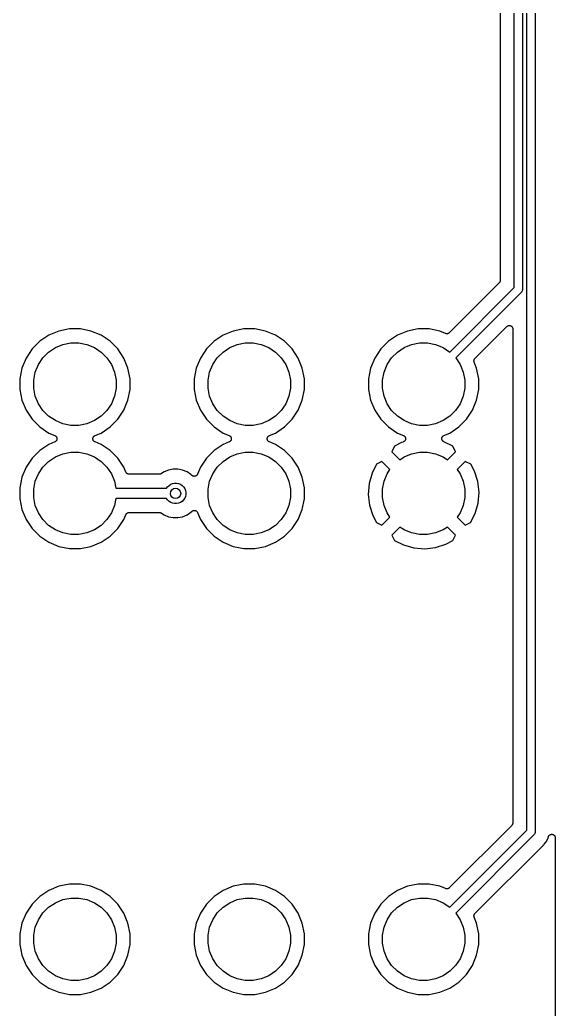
# Model space of a CAD drawing. Extents: x -66 to 211, y -177 to 13.
# Drawn here: x 136.45 to 155.95, y -123.57 to -87.55 of the extents above; entities that cross this region are included whole.
import ezdxf

# ---------------------------------------------------------------- set-up
doc = ezdxf.new("R2010")
doc.units = 0
doc.layers.add('BLACK', color=7, linetype='CONTINUOUS')

msp = doc.modelspace()

# ---------------------------------------------------------------- linework, layer by layer
at = {"layer": 'BLACK', "linetype": 'CONTINUOUS'}
for p, q in [((154.912, -117.046), (154.912, -53.205)), ((155.217, -53.1494), (155.217, -117.101)), ((154.457, -97.2946), (154.457, -54.0202)), ((154.762, -53.9645), (154.762, -97.3503)), ((153.949, -54.2832), (153.949, -97.0316)), ((153.912, -97.1214), (152.092, -98.9416)), ((153.919, -97.1123), (153.912, -97.1214)), ((153.927, -97.1033), (153.919, -97.1123)), ((153.928, -97.1022), (153.927, -97.1028)), ((153.927, -97.1028), (153.927, -97.1033)), ((153.933, -97.0919), (153.928, -97.1022)), ((153.939, -97.0816), (153.933, -97.0919)), ((153.943, -97.0693), (153.939, -97.0804)), ((153.939, -97.0804), (153.939, -97.081)), ((153.939, -97.081), (153.939, -97.0816)), ((153.946, -97.058), (153.943, -97.0693)), ((153.947, -97.0573), (153.946, -97.058)), ((153.948, -97.0451), (153.947, -97.0567)), ((153.947, -97.0567), (153.947, -97.0573)), ((153.949, -97.0334), (153.948, -97.0451)), ((153.949, -97.0316), (153.949, -97.032)), ((153.949, -97.032), (153.949, -97.032)), ((153.949, -97.032), (153.949, -97.0321)), ((153.949, -97.0321), (153.949, -97.0334)), ((152.108, -99.6442), (154.457, -97.2946)), ((154.712, -97.4708), (152.323, -99.8598)), ((154.718, -97.466), (154.712, -97.4708)), ((154.732, -97.4495), (154.718, -97.466)), ((154.737, -97.4428), (154.732, -97.4495)), ((154.751, -97.4164), (154.737, -97.4428)), ((154.76, -97.3876), (154.751, -97.4164)), ((154.751, -97.4164), (154.751, -97.4164)), ((154.762, -97.3652), (154.76, -97.3876)), ((154.762, -97.3503), (154.763, -97.3578)), ((154.763, -97.3578), (154.762, -97.3652)), ((154.762, -97.3652), (154.762, -97.3652)), ((154.23, -98.686), (154.242, -98.6825)), ((154.242, -98.6825), (154.253, -98.6791)), ((154.253, -98.6791), (154.253, -98.6791)), ((154.253, -98.6791), (154.254, -98.6791)), ((154.254, -98.6791), (154.266, -98.678)), ((154.266, -98.678), (154.278, -98.6769)), ((154.278, -98.6769), (154.278, -98.6769)), ((154.278, -98.6769), (154.278, -98.6769)), ((154.278, -98.6769), (154.29, -98.6782)), ((154.29, -98.6782), (154.303, -98.6795)), ((154.303, -98.6795), (154.303, -98.6796)), ((154.303, -98.6796), (154.303, -98.6796)), ((154.303, -98.6796), (154.315, -98.6832)), ((154.315, -98.6832), (154.326, -98.6868)), ((137.504, -99.0325), (137.175, -99.2523)), ((137.87, -98.8812), (137.504, -99.0325)), ((138.258, -98.804), (137.87, -98.8812)), ((138.653, -98.804), (138.258, -98.804)), ((139.041, -98.8812), (138.653, -98.804)), ((139.407, -99.0325), (139.041, -98.8812)), ((139.735, -99.2523), (139.407, -99.0325)), ((143.854, -99.0325), (143.525, -99.2523)), ((144.22, -98.8812), (143.854, -99.0325)), ((144.608, -98.804), (144.22, -98.8812)), ((145.003, -98.804), (144.608, -98.804)), ((145.391, -98.8812), (145.003, -98.804)), ((145.757, -99.0325), (145.391, -98.8812)), ((146.085, -99.2523), (145.757, -99.0325)), ((150.204, -99.0325), (149.875, -99.2523)), ((150.57, -98.8812), (150.204, -99.0325)), ((150.958, -98.804), (150.57, -98.8812)), ((151.353, -98.804), (150.958, -98.804)), ((151.741, -98.8812), (151.353, -98.804)), ((151.953, -98.9691), (151.741, -98.8812)), ((151.965, -98.9726), (151.953, -98.9691)), ((151.976, -98.9761), (151.965, -98.9726)), ((151.977, -98.9762), (151.976, -98.9761)), ((151.977, -98.9763), (151.977, -98.9762)), ((151.989, -98.9775), (151.977, -98.9763)), ((152.001, -98.9788), (151.989, -98.9775)), ((152.002, -98.9788), (152.001, -98.9787)), ((152.001, -98.9787), (152.001, -98.9788)), ((152.014, -98.9777), (152.002, -98.9788)), ((152.025, -98.9766), (152.014, -98.9777)), ((152.026, -98.9765), (152.025, -98.9766)), ((152.027, -98.9764), (152.026, -98.9765)), ((152.038, -98.973), (152.027, -98.9764)), ((152.049, -98.9697), (152.038, -98.973)), ((152.05, -98.9695), (152.049, -98.9697)), ((152.061, -98.9638), (152.05, -98.9693)), ((152.05, -98.9693), (152.05, -98.9695)), ((152.071, -98.9583), (152.061, -98.9638)), ((152.072, -98.958), (152.071, -98.9583)), ((152.081, -98.9502), (152.072, -98.9577)), ((152.072, -98.9577), (152.072, -98.958)), ((152.091, -98.9428), (152.081, -98.9502)), ((152.092, -98.9416), (152.091, -98.942)), ((152.091, -98.942), (152.091, -98.9421)), ((152.091, -98.9421), (152.091, -98.9421)), ((152.091, -98.9421), (152.091, -98.9428)), ((153.026, -99.8755), (154.187, -98.7141)), ((154.187, -98.7141), (154.188, -98.7132)), ((154.188, -98.7131), (154.189, -98.7128)), ((154.188, -98.7132), (154.188, -98.7131)), ((154.188, -98.7132), (154.188, -98.7132)), ((154.189, -98.7128), (154.198, -98.7052)), ((154.198, -98.7052), (154.208, -98.6976)), ((154.208, -98.6974), (154.219, -98.6918)), ((154.208, -98.6975), (154.208, -98.6974)), ((154.208, -98.6976), (154.208, -98.6975)), ((154.219, -98.6918), (154.229, -98.6861)), ((154.229, -98.6861), (154.23, -98.6861)), ((154.23, -98.6861), (154.23, -98.686)), ((154.326, -98.6868), (154.326, -98.6869)), ((154.326, -98.6869), (154.327, -98.687)), ((154.327, -98.687), (154.337, -98.6928)), ((154.337, -98.6928), (154.348, -98.6986)), ((154.348, -98.6986), (154.348, -98.6987)), ((154.348, -98.6987), (154.348, -98.6989)), ((154.348, -98.6989), (154.358, -98.7067)), ((154.358, -98.7067), (154.367, -98.7144)), ((154.367, -98.7144), (154.367, -98.7146)), ((154.367, -98.7146), (154.367, -98.7147)), ((154.367, -98.7147), (154.375, -98.7242)), ((154.375, -98.7242), (154.383, -98.7336)), ((154.383, -98.7336), (154.383, -98.7338)), ((154.383, -98.7338), (154.383, -98.734)), ((154.383, -98.734), (154.389, -98.7448)), ((154.389, -98.7448), (154.394, -98.7555)), ((154.394, -98.7555), (154.395, -98.7557)), ((154.395, -98.7557), (154.395, -98.7559)), ((154.395, -98.7559), (154.398, -98.7675)), ((154.398, -98.7675), (154.402, -98.7792)), ((154.402, -98.7792), (154.402, -98.7794)), ((154.402, -98.7794), (154.402, -98.7797)), ((154.402, -98.7797), (154.403, -98.7917)), ((154.403, -98.7917), (154.404, -98.8039)), ((154.404, -98.8039), (154.404, -116.782)), ((137.175, -99.2523), (136.896, -99.532)), ((137.745, -99.4827), (138.018, -99.3696)), ((138.018, -99.3696), (138.308, -99.312)), ((138.308, -99.312), (138.603, -99.312)), ((138.603, -99.312), (138.893, -99.3696)), ((138.893, -99.3696), (139.166, -99.4827)), ((140.015, -99.532), (139.735, -99.2523)), ((143.525, -99.2523), (143.246, -99.532)), ((144.095, -99.4827), (144.368, -99.3696)), ((144.368, -99.3696), (144.658, -99.312)), ((144.658, -99.312), (144.953, -99.312)), ((144.953, -99.312), (145.243, -99.3696)), ((145.243, -99.3696), (145.516, -99.4827)), ((146.365, -99.532), (146.085, -99.2523)), ((149.875, -99.2523), (149.596, -99.532)), ((150.445, -99.4827), (150.718, -99.3696)), ((150.718, -99.3696), (151.008, -99.312)), ((151.008, -99.312), (151.303, -99.312)), ((151.303, -99.312), (151.593, -99.3696)), ((151.593, -99.3696), (151.866, -99.4827)), ((136.896, -99.532), (136.676, -99.8609)), ((137.29, -99.8558), (137.499, -99.6469)), ((137.499, -99.6469), (137.745, -99.4827)), ((139.166, -99.4827), (139.412, -99.6469)), ((139.412, -99.6469), (139.621, -99.8558)), ((140.235, -99.8609), (140.015, -99.532)), ((143.246, -99.532), (143.026, -99.8609)), ((143.64, -99.8558), (143.849, -99.6469)), ((143.849, -99.6469), (144.095, -99.4827)), ((145.516, -99.4827), (145.762, -99.6469)), ((145.762, -99.6469), (145.971, -99.8558)), ((146.585, -99.8609), (146.365, -99.532)), ((149.596, -99.532), (149.376, -99.8609)), ((149.99, -99.8558), (150.199, -99.6469)), ((150.199, -99.6469), (150.445, -99.4827)), ((151.866, -99.4827), (152.108, -99.6442)), ((136.676, -99.8609), (136.525, -100.226)), ((137.013, -100.374), (137.126, -100.101)), ((137.126, -100.101), (137.29, -99.8558)), ((139.621, -99.8558), (139.785, -100.101)), ((139.785, -100.101), (139.898, -100.374)), ((140.386, -100.226), (140.235, -99.8609)), ((143.026, -99.8609), (142.875, -100.226)), ((143.363, -100.374), (143.476, -100.101)), ((143.476, -100.101), (143.64, -99.8558)), ((145.971, -99.8558), (146.135, -100.101)), ((146.135, -100.101), (146.248, -100.374)), ((146.736, -100.226), (146.585, -99.8609)), ((149.376, -99.8609), (149.225, -100.226)), ((149.713, -100.374), (149.826, -100.101)), ((149.826, -100.101), (149.99, -99.8558)), ((152.323, -99.8598), (152.485, -100.101)), ((152.485, -100.101), (152.598, -100.374)), ((152.989, -99.9638), (152.99, -99.9521)), ((152.989, -99.9643), (152.989, -99.9638)), ((152.989, -99.9649), (152.989, -99.9643)), ((152.99, -99.9766), (152.989, -99.9649)), ((152.99, -99.9521), (152.991, -99.9402)), ((152.991, -99.9885), (152.99, -99.9766)), ((152.991, -99.9392), (152.995, -99.9279)), ((152.991, -99.9397), (152.991, -99.9392)), ((152.991, -99.9402), (152.991, -99.9397)), ((152.991, -99.989), (152.991, -99.9885)), ((152.991, -99.9896), (152.991, -99.989)), ((152.994, -100.001), (152.991, -99.9896)), ((152.998, -100.012), (152.994, -100.001)), ((152.995, -99.9279), (152.998, -99.9165)), ((152.998, -99.9165), (152.999, -99.916)), ((152.998, -100.013), (152.998, -100.012)), ((152.998, -100.014), (152.998, -100.013)), ((152.998, -100.013), (152.998, -100.013)), ((152.998, -100.013), (152.998, -100.013)), ((153.086, -100.226), (152.998, -100.014)), ((152.999, -99.9155), (153.005, -99.9051)), ((152.999, -99.916), (152.999, -99.9155)), ((153.005, -99.9051), (153.01, -99.8947)), ((153.01, -99.8943), (153.011, -99.8938)), ((153.01, -99.8947), (153.01, -99.8943)), ((153.011, -99.8938), (153.018, -99.8847)), ((153.018, -99.8847), (153.026, -99.8755)), ((136.525, -100.226), (136.447, -100.614)), ((136.955, -100.664), (137.013, -100.374)), ((139.898, -100.374), (139.955, -100.664)), ((140.463, -100.614), (140.386, -100.226)), ((142.875, -100.226), (142.797, -100.614)), ((143.305, -100.664), (143.363, -100.374)), ((146.248, -100.374), (146.305, -100.664)), ((146.813, -100.614), (146.736, -100.226)), ((149.225, -100.226), (149.147, -100.614)), ((149.655, -100.664), (149.713, -100.374)), ((152.598, -100.374), (152.655, -100.664)), ((153.163, -100.614), (153.086, -100.226)), ((136.447, -100.614), (136.447, -101.01)), ((136.955, -100.96), (136.955, -100.664)), ((139.955, -100.664), (139.955, -100.96)), ((140.463, -101.01), (140.463, -100.614)), ((142.797, -100.614), (142.797, -101.01)), ((143.305, -100.96), (143.305, -100.664)), ((146.305, -100.664), (146.305, -100.96)), ((146.813, -101.01), (146.813, -100.614)), ((149.147, -100.614), (149.147, -101.01)), ((149.655, -100.96), (149.655, -100.664)), ((152.655, -100.664), (152.655, -100.96)), ((153.163, -101.01), (153.163, -100.614)), ((136.447, -101.01), (136.525, -101.398)), ((137.013, -101.25), (136.955, -100.96)), ((139.955, -100.96), (139.898, -101.25)), ((140.386, -101.398), (140.463, -101.01)), ((142.797, -101.01), (142.875, -101.398)), ((143.363, -101.25), (143.305, -100.96)), ((146.305, -100.96), (146.248, -101.25)), ((146.736, -101.398), (146.813, -101.01)), ((149.147, -101.01), (149.225, -101.398)), ((149.713, -101.25), (149.655, -100.96)), ((152.655, -100.96), (152.598, -101.25)), ((153.086, -101.398), (153.163, -101.01)), ((136.525, -101.398), (136.676, -101.763)), ((137.126, -101.523), (137.013, -101.25)), ((137.29, -101.768), (137.126, -101.523)), ((139.785, -101.523), (139.621, -101.768)), ((139.898, -101.25), (139.785, -101.523)), ((140.235, -101.763), (140.386, -101.398)), ((142.875, -101.398), (143.026, -101.763)), ((143.476, -101.523), (143.363, -101.25)), ((143.64, -101.768), (143.476, -101.523)), ((146.135, -101.523), (145.971, -101.768)), ((146.248, -101.25), (146.135, -101.523)), ((146.585, -101.763), (146.736, -101.398)), ((149.225, -101.398), (149.376, -101.763)), ((149.826, -101.523), (149.713, -101.25)), ((149.99, -101.768), (149.826, -101.523)), ((152.485, -101.523), (152.321, -101.768)), ((152.598, -101.25), (152.485, -101.523)), ((152.935, -101.763), (153.086, -101.398)), ((136.676, -101.763), (136.896, -102.092)), ((137.499, -101.977), (137.29, -101.768)), ((139.621, -101.768), (139.412, -101.977)), ((140.015, -102.092), (140.235, -101.763)), ((143.026, -101.763), (143.246, -102.092)), ((143.849, -101.977), (143.64, -101.768)), ((145.971, -101.768), (145.762, -101.977)), ((146.365, -102.092), (146.585, -101.763)), ((149.376, -101.763), (149.596, -102.092)), ((150.199, -101.977), (149.99, -101.768)), ((152.321, -101.768), (152.112, -101.977)), ((152.715, -102.092), (152.935, -101.763)), ((136.896, -102.092), (137.175, -102.372)), ((137.745, -102.141), (137.499, -101.977)), ((138.018, -102.254), (137.745, -102.141)), ((138.308, -102.312), (138.018, -102.254)), ((138.893, -102.254), (138.603, -102.312)), ((139.166, -102.141), (138.893, -102.254)), ((139.412, -101.977), (139.166, -102.141)), ((139.735, -102.372), (140.015, -102.092)), ((143.246, -102.092), (143.525, -102.372)), ((144.095, -102.141), (143.849, -101.977)), ((144.368, -102.254), (144.095, -102.141)), ((144.658, -102.312), (144.368, -102.254)), ((145.243, -102.254), (144.953, -102.312)), ((145.516, -102.141), (145.243, -102.254)), ((145.762, -101.977), (145.516, -102.141)), ((146.085, -102.372), (146.365, -102.092)), ((149.596, -102.092), (149.875, -102.372)), ((150.445, -102.141), (150.199, -101.977)), ((150.718, -102.254), (150.445, -102.141)), ((151.008, -102.312), (150.718, -102.254)), ((151.593, -102.254), (151.303, -102.312)), ((151.866, -102.141), (151.593, -102.254)), ((152.112, -101.977), (151.866, -102.141)), ((152.435, -102.372), (152.715, -102.092)), ((137.175, -102.372), (137.504, -102.591)), ((137.504, -102.591), (137.724, -102.683)), ((138.603, -102.312), (138.308, -102.312)), ((139.187, -102.683), (139.407, -102.591)), ((139.407, -102.591), (139.735, -102.372)), ((143.525, -102.372), (143.854, -102.591)), ((143.854, -102.591), (144.074, -102.683)), ((144.953, -102.312), (144.658, -102.312)), ((145.537, -102.683), (145.757, -102.591)), ((145.757, -102.591), (146.085, -102.372)), ((149.875, -102.372), (150.204, -102.591)), ((150.204, -102.591), (150.419, -102.681)), ((151.303, -102.312), (151.008, -102.312)), ((151.898, -102.678), (152.107, -102.591)), ((152.107, -102.591), (152.435, -102.372)), ((137.724, -102.917), (137.504, -103.008)), ((137.724, -102.683), (137.725, -102.683)), ((137.735, -102.911), (137.724, -102.917)), ((137.725, -102.683), (137.725, -102.683)), ((137.725, -102.683), (137.725, -102.683)), ((137.725, -102.683), (137.726, -102.683)), ((137.726, -102.683), (137.736, -102.689)), ((137.746, -102.906), (137.735, -102.911)), ((137.736, -102.689), (137.747, -102.695)), ((137.755, -102.898), (137.746, -102.906)), ((137.746, -102.906), (137.746, -102.906)), ((137.746, -102.906), (137.746, -102.906)), ((137.747, -102.695), (137.747, -102.695)), ((137.747, -102.695), (137.747, -102.695)), ((137.747, -102.695), (137.757, -102.703)), ((137.765, -102.89), (137.755, -102.898)), ((137.757, -102.703), (137.766, -102.711)), ((137.773, -102.88), (137.765, -102.89)), ((137.765, -102.89), (137.765, -102.89)), ((137.765, -102.89), (137.765, -102.89)), ((137.766, -102.711), (137.766, -102.711)), ((137.766, -102.711), (137.766, -102.711)), ((137.766, -102.711), (137.774, -102.721)), ((137.781, -102.871), (137.773, -102.88)), ((137.774, -102.721), (137.782, -102.73)), ((137.787, -102.86), (137.781, -102.871)), ((137.781, -102.871), (137.781, -102.871)), ((137.781, -102.871), (137.781, -102.871)), ((137.782, -102.73), (137.782, -102.73)), ((137.782, -102.73), (137.782, -102.73)), ((137.782, -102.73), (137.788, -102.741)), ((137.792, -102.849), (137.787, -102.86)), ((137.788, -102.741), (137.793, -102.752)), ((137.793, -102.849), (137.792, -102.849)), ((137.793, -102.752), (137.793, -102.752)), ((137.793, -102.752), (137.793, -102.752)), ((137.793, -102.752), (137.797, -102.764)), ((137.796, -102.837), (137.793, -102.849)), ((137.793, -102.849), (137.793, -102.849)), ((137.8, -102.826), (137.796, -102.837)), ((137.797, -102.764), (137.8, -102.776)), ((137.8, -102.776), (137.8, -102.776)), ((137.8, -102.776), (137.8, -102.776)), ((137.8, -102.776), (137.801, -102.788)), ((137.801, -102.813), (137.8, -102.825)), ((137.8, -102.825), (137.8, -102.825)), ((137.8, -102.825), (137.8, -102.826)), ((137.801, -102.788), (137.802, -102.801)), ((137.802, -102.801), (137.801, -102.813)), ((137.802, -102.801), (137.802, -102.801)), ((137.802, -102.801), (137.802, -102.801)), ((139.108, -102.799), (139.11, -102.786)), ((139.109, -102.811), (139.108, -102.799)), ((139.108, -102.799), (139.108, -102.799)), ((139.108, -102.799), (139.108, -102.799)), ((139.111, -102.823), (139.109, -102.811)), ((139.11, -102.786), (139.111, -102.775)), ((139.111, -102.774), (139.115, -102.763)), ((139.111, -102.775), (139.111, -102.774)), ((139.111, -102.774), (139.111, -102.774)), ((139.111, -102.824), (139.111, -102.823)), ((139.114, -102.835), (139.111, -102.824)), ((139.111, -102.824), (139.111, -102.824)), ((139.117, -102.847), (139.114, -102.835)), ((139.115, -102.763), (139.118, -102.751)), ((139.118, -102.847), (139.117, -102.847)), ((139.118, -102.75), (139.124, -102.74)), ((139.118, -102.751), (139.118, -102.75)), ((139.118, -102.751), (139.118, -102.751)), ((139.118, -102.848), (139.118, -102.847)), ((139.123, -102.858), (139.118, -102.848)), ((139.129, -102.869), (139.123, -102.858)), ((139.124, -102.74), (139.13, -102.729)), ((139.129, -102.87), (139.129, -102.869)), ((139.129, -102.869), (139.129, -102.869)), ((139.137, -102.879), (139.129, -102.87)), ((139.13, -102.729), (139.138, -102.719)), ((139.13, -102.729), (139.13, -102.729)), ((139.13, -102.729), (139.13, -102.729)), ((139.144, -102.889), (139.137, -102.879)), ((139.138, -102.719), (139.146, -102.71)), ((139.145, -102.889), (139.144, -102.889)), ((139.154, -102.897), (139.145, -102.889)), ((139.145, -102.889), (139.145, -102.889)), ((139.146, -102.71), (139.155, -102.702)), ((139.146, -102.71), (139.146, -102.71)), ((139.146, -102.71), (139.146, -102.71)), ((139.163, -102.905), (139.154, -102.897)), ((139.155, -102.702), (139.165, -102.694)), ((139.164, -102.905), (139.163, -102.905)), ((139.174, -102.911), (139.164, -102.905)), ((139.164, -102.905), (139.164, -102.905)), ((139.165, -102.694), (139.176, -102.688)), ((139.165, -102.694), (139.165, -102.694)), ((139.165, -102.694), (139.165, -102.694)), ((139.185, -102.916), (139.174, -102.911)), ((139.176, -102.688), (139.187, -102.683)), ((139.185, -102.917), (139.185, -102.916)), ((139.186, -102.917), (139.185, -102.917)), ((139.187, -102.917), (139.186, -102.917)), ((139.186, -102.917), (139.186, -102.917)), ((139.407, -103.008), (139.187, -102.917)), ((144.074, -102.917), (143.854, -103.008)), ((144.074, -102.683), (144.075, -102.683)), ((144.085, -102.911), (144.074, -102.917)), ((144.075, -102.683), (144.075, -102.683)), ((144.075, -102.683), (144.075, -102.683)), ((144.075, -102.683), (144.076, -102.683)), ((144.076, -102.683), (144.086, -102.689)), ((144.096, -102.906), (144.085, -102.911)), ((144.086, -102.689), (144.097, -102.695)), ((144.105, -102.898), (144.096, -102.906)), ((144.096, -102.906), (144.096, -102.906)), ((144.096, -102.906), (144.096, -102.906)), ((144.097, -102.695), (144.097, -102.695)), ((144.097, -102.695), (144.097, -102.695)), ((144.097, -102.695), (144.107, -102.703)), ((144.115, -102.89), (144.105, -102.898)), ((144.107, -102.703), (144.116, -102.711)), ((144.123, -102.88), (144.115, -102.89)), ((144.115, -102.89), (144.115, -102.89)), ((144.115, -102.89), (144.115, -102.89)), ((144.116, -102.711), (144.116, -102.711)), ((144.116, -102.711), (144.116, -102.711)), ((144.116, -102.711), (144.124, -102.721)), ((144.131, -102.871), (144.123, -102.88)), ((144.124, -102.721), (144.132, -102.73)), ((144.137, -102.86), (144.131, -102.871)), ((144.131, -102.871), (144.131, -102.871)), ((144.131, -102.871), (144.131, -102.871)), ((144.132, -102.73), (144.132, -102.73)), ((144.132, -102.73), (144.132, -102.73)), ((144.132, -102.73), (144.138, -102.741)), ((144.142, -102.849), (144.137, -102.86)), ((144.138, -102.741), (144.143, -102.752)), ((144.143, -102.849), (144.142, -102.849)), ((144.143, -102.752), (144.143, -102.752)), ((144.143, -102.752), (144.143, -102.752)), ((144.143, -102.752), (144.147, -102.764)), ((144.146, -102.837), (144.143, -102.849)), ((144.143, -102.849), (144.143, -102.849)), ((144.15, -102.826), (144.146, -102.837)), ((144.147, -102.764), (144.15, -102.776)), ((144.15, -102.776), (144.15, -102.776)), ((144.15, -102.776), (144.15, -102.776)), ((144.15, -102.776), (144.151, -102.788)), ((144.151, -102.813), (144.15, -102.825)), ((144.15, -102.825), (144.15, -102.825)), ((144.15, -102.825), (144.15, -102.826)), ((144.151, -102.788), (144.152, -102.801)), ((144.152, -102.801), (144.151, -102.813)), ((144.152, -102.801), (144.152, -102.801)), ((144.152, -102.801), (144.152, -102.801)), ((145.458, -102.799), (145.46, -102.786)), ((145.459, -102.811), (145.458, -102.799)), ((145.458, -102.799), (145.458, -102.799)), ((145.458, -102.799), (145.458, -102.799)), ((145.461, -102.823), (145.459, -102.811)), ((145.46, -102.786), (145.461, -102.775)), ((145.461, -102.774), (145.465, -102.763)), ((145.461, -102.775), (145.461, -102.774)), ((145.461, -102.774), (145.461, -102.774)), ((145.461, -102.824), (145.461, -102.823)), ((145.464, -102.835), (145.461, -102.824)), ((145.461, -102.824), (145.461, -102.824)), ((145.467, -102.847), (145.464, -102.835)), ((145.465, -102.763), (145.468, -102.751)), ((145.468, -102.847), (145.467, -102.847)), ((145.468, -102.75), (145.474, -102.74)), ((145.468, -102.751), (145.468, -102.75)), ((145.468, -102.751), (145.468, -102.751)), ((145.468, -102.848), (145.468, -102.847)), ((145.473, -102.858), (145.468, -102.848)), ((145.479, -102.869), (145.473, -102.858)), ((145.474, -102.74), (145.48, -102.729)), ((145.479, -102.87), (145.479, -102.869)), ((145.479, -102.869), (145.479, -102.869)), ((145.487, -102.879), (145.479, -102.87)), ((145.48, -102.729), (145.488, -102.719)), ((145.48, -102.729), (145.48, -102.729)), ((145.48, -102.729), (145.48, -102.729)), ((145.494, -102.889), (145.487, -102.879)), ((145.488, -102.719), (145.496, -102.71)), ((145.495, -102.889), (145.494, -102.889)), ((145.504, -102.897), (145.495, -102.889)), ((145.495, -102.889), (145.495, -102.889)), ((145.496, -102.71), (145.505, -102.702)), ((145.496, -102.71), (145.496, -102.71)), ((145.496, -102.71), (145.496, -102.71)), ((145.513, -102.905), (145.504, -102.897)), ((145.505, -102.702), (145.515, -102.694)), ((145.514, -102.905), (145.513, -102.905)), ((145.524, -102.911), (145.514, -102.905)), ((145.514, -102.905), (145.514, -102.905)), ((145.515, -102.694), (145.526, -102.688)), ((145.515, -102.694), (145.515, -102.694)), ((145.515, -102.694), (145.515, -102.694)), ((145.535, -102.916), (145.524, -102.911)), ((145.526, -102.688), (145.537, -102.683)), ((145.535, -102.917), (145.535, -102.916)), ((145.536, -102.917), (145.535, -102.917)), ((145.537, -102.917), (145.536, -102.917)), ((145.536, -102.917), (145.536, -102.917)), ((145.757, -103.008), (145.537, -102.917)), ((150.345, -102.94), (150.095, -103.073)), ((150.41, -102.919), (150.345, -102.94)), ((150.414, -102.917), (150.41, -102.919)), ((150.419, -102.915), (150.414, -102.917)), ((150.419, -102.681), (150.421, -102.681)), ((150.426, -102.912), (150.419, -102.915)), ((150.421, -102.681), (150.425, -102.684)), ((150.425, -102.684), (150.429, -102.685)), ((150.433, -102.909), (150.426, -102.912)), ((150.429, -102.685), (150.436, -102.689)), ((150.437, -102.906), (150.433, -102.909)), ((150.436, -102.689), (150.443, -102.693)), ((150.441, -102.904), (150.437, -102.906)), ((150.447, -102.899), (150.441, -102.904)), ((150.443, -102.693), (150.446, -102.696)), ((150.446, -102.696), (150.45, -102.699)), ((150.453, -102.895), (150.447, -102.899)), ((150.45, -102.699), (150.456, -102.704)), ((150.456, -102.891), (150.453, -102.895)), ((150.456, -102.704), (150.462, -102.709)), ((150.46, -102.888), (150.456, -102.891)), ((150.465, -102.882), (150.46, -102.888)), ((150.462, -102.709), (150.465, -102.713)), ((150.465, -102.713), (150.468, -102.716)), ((150.47, -102.877), (150.465, -102.882)), ((150.468, -102.716), (150.472, -102.723)), ((150.473, -102.873), (150.47, -102.877)), ((150.472, -102.723), (150.477, -102.728)), ((150.476, -102.869), (150.473, -102.873)), ((150.479, -102.862), (150.476, -102.869)), ((150.477, -102.728), (150.479, -102.733)), ((150.479, -102.733), (150.482, -102.737)), ((150.484, -102.856), (150.479, -102.862)), ((150.482, -102.737), (150.485, -102.744)), ((150.485, -102.851), (150.484, -102.856)), ((150.485, -102.744), (150.488, -102.75)), ((150.488, -102.847), (150.485, -102.851)), ((150.488, -102.75), (150.49, -102.755)), ((150.49, -102.84), (150.488, -102.847)), ((150.49, -102.755), (150.492, -102.759)), ((150.493, -102.833), (150.49, -102.84)), ((150.492, -102.759), (150.493, -102.767)), ((150.493, -102.767), (150.495, -102.774)), ((150.494, -102.828), (150.493, -102.833)), ((150.495, -102.824), (150.494, -102.828)), ((150.495, -102.774), (150.496, -102.779)), ((150.496, -102.816), (150.495, -102.824)), ((150.496, -102.779), (150.497, -102.784)), ((150.497, -102.808), (150.496, -102.816)), ((150.497, -102.784), (150.497, -102.791)), ((150.497, -102.791), (150.498, -102.799)), ((150.498, -102.799), (150.497, -102.804)), ((150.497, -102.804), (150.497, -102.808)), ((151.82, -102.794), (151.821, -102.789)), ((151.821, -102.802), (151.82, -102.794)), ((151.821, -102.784), (151.822, -102.777)), ((151.821, -102.789), (151.821, -102.784)), ((151.821, -102.809), (151.821, -102.802)), ((151.822, -102.814), (151.821, -102.809)), ((151.822, -102.777), (151.823, -102.77)), ((151.822, -102.819), (151.822, -102.814)), ((151.824, -102.826), (151.822, -102.819)), ((151.823, -102.77), (151.824, -102.765)), ((151.824, -102.765), (151.825, -102.76)), ((151.826, -102.833), (151.824, -102.826)), ((151.825, -102.76), (151.828, -102.753)), ((151.828, -102.838), (151.826, -102.833)), ((151.828, -102.753), (151.83, -102.746)), ((151.829, -102.843), (151.828, -102.838)), ((151.833, -102.849), (151.829, -102.843)), ((151.83, -102.746), (151.832, -102.741)), ((151.832, -102.741), (151.834, -102.737)), ((151.836, -102.856), (151.833, -102.849)), ((151.834, -102.737), (151.838, -102.731)), ((151.839, -102.86), (151.836, -102.856)), ((151.838, -102.731), (151.842, -102.724)), ((151.841, -102.865), (151.839, -102.86)), ((151.845, -102.87), (151.841, -102.865)), ((151.842, -102.724), (151.845, -102.72)), ((151.845, -102.72), (151.848, -102.716)), ((151.85, -102.876), (151.845, -102.87)), ((151.848, -102.716), (151.853, -102.711)), ((151.853, -102.88), (151.85, -102.876)), ((151.853, -102.711), (151.857, -102.705)), ((151.856, -102.884), (151.853, -102.88)), ((151.862, -102.889), (151.856, -102.884)), ((151.857, -102.705), (151.861, -102.702)), ((151.861, -102.702), (151.865, -102.698)), ((151.867, -102.894), (151.862, -102.889)), ((151.865, -102.698), (151.871, -102.694)), ((151.872, -102.897), (151.867, -102.894)), ((151.871, -102.694), (151.877, -102.689)), ((151.876, -102.9), (151.872, -102.897)), ((151.882, -102.903), (151.876, -102.9)), ((151.877, -102.689), (151.881, -102.687)), ((151.881, -102.687), (151.885, -102.684)), ((151.888, -102.907), (151.882, -102.903)), ((151.885, -102.684), (151.892, -102.681)), ((151.889, -102.908), (151.888, -102.907)), ((152.216, -103.075), (151.889, -102.908)), ((151.892, -102.681), (151.898, -102.678)), ((137.175, -103.228), (136.896, -103.508)), ((137.504, -103.008), (137.175, -103.228)), ((137.745, -103.458), (138.018, -103.345)), ((138.018, -103.345), (138.308, -103.288)), ((138.308, -103.288), (138.603, -103.288)), ((138.603, -103.288), (138.893, -103.345)), ((138.893, -103.345), (139.166, -103.458)), ((139.735, -103.228), (139.407, -103.008)), ((140.015, -103.508), (139.735, -103.228)), ((143.525, -103.228), (143.246, -103.508)), ((143.854, -103.008), (143.525, -103.228)), ((144.095, -103.458), (144.368, -103.345)), ((144.368, -103.345), (144.658, -103.288)), ((144.658, -103.288), (144.953, -103.288)), ((144.953, -103.288), (145.243, -103.345)), ((145.243, -103.345), (145.516, -103.458)), ((146.085, -103.228), (145.757, -103.008)), ((146.365, -103.508), (146.085, -103.228)), ((150.095, -103.073), (149.998, -103.271)), ((149.998, -103.271), (150.289, -103.562)), ((150.445, -103.458), (150.718, -103.345)), ((150.718, -103.345), (151.008, -103.288)), ((151.008, -103.288), (151.303, -103.288)), ((151.303, -103.288), (151.593, -103.345)), ((151.593, -103.345), (151.866, -103.458)), ((152.022, -103.562), (152.313, -103.271)), ((152.313, -103.271), (152.216, -103.075)), ((136.896, -103.508), (136.676, -103.837)), ((137.29, -103.832), (137.499, -103.623)), ((137.499, -103.623), (137.745, -103.458)), ((139.166, -103.458), (139.412, -103.623)), ((139.412, -103.623), (139.621, -103.832)), ((140.235, -103.837), (140.015, -103.508)), ((143.246, -103.508), (143.026, -103.837)), ((143.64, -103.832), (143.849, -103.623)), ((143.849, -103.623), (144.095, -103.458)), ((145.516, -103.458), (145.762, -103.623)), ((145.762, -103.623), (145.971, -103.832)), ((146.585, -103.837), (146.365, -103.508)), ((149.638, -103.63), (149.442, -103.727)), ((149.93, -103.922), (149.638, -103.63)), ((150.289, -103.562), (150.445, -103.458)), ((151.866, -103.458), (152.022, -103.562)), ((152.672, -103.63), (152.381, -103.922)), ((152.87, -103.727), (152.672, -103.63)), ((136.676, -103.837), (136.525, -104.202)), ((137.013, -104.35), (137.126, -104.077)), ((137.126, -104.077), (137.29, -103.832)), ((139.621, -103.832), (139.785, -104.077)), ((139.785, -104.077), (139.898, -104.35)), ((140.307, -104.011), (140.235, -103.837)), ((140.313, -104.021), (140.307, -104.011)), ((140.318, -104.032), (140.313, -104.021)), ((140.319, -104.033), (140.318, -104.032)), ((140.318, -104.032), (140.318, -104.032)), ((140.326, -104.042), (140.319, -104.033)), ((140.334, -104.051), (140.326, -104.042)), ((140.334, -104.052), (140.334, -104.051)), ((140.334, -104.051), (140.334, -104.051)), ((140.344, -104.059), (140.334, -104.052)), ((140.353, -104.067), (140.344, -104.059)), ((140.354, -104.068), (140.353, -104.067)), ((140.353, -104.067), (140.353, -104.067)), ((140.364, -104.073), (140.354, -104.068)), ((140.374, -104.079), (140.364, -104.073)), ((140.375, -104.079), (140.374, -104.079)), ((140.387, -104.083), (140.375, -104.079)), ((140.375, -104.079), (140.375, -104.079)), ((140.398, -104.086), (140.387, -104.083)), ((141.574, -104.083), (141.563, -104.087)), ((141.585, -104.08), (141.574, -104.083)), ((141.586, -104.08), (141.585, -104.08)), ((141.587, -104.08), (141.586, -104.08)), ((141.597, -104.074), (141.587, -104.08)), ((141.607, -104.069), (141.597, -104.074)), ((141.608, -104.068), (141.607, -104.069)), ((141.609, -104.068), (141.608, -104.068)), ((141.608, -104.068), (141.608, -104.068)), ((141.608, -104.068), (141.608, -104.068)), ((141.702, -104.005), (141.609, -104.068)), ((141.863, -103.939), (141.702, -104.005)), ((142.034, -103.905), (141.863, -103.939)), ((142.208, -103.905), (142.034, -103.905)), ((142.378, -103.939), (142.208, -103.905)), ((142.539, -104.005), (142.378, -103.939)), ((142.683, -104.102), (142.539, -104.005)), ((143.026, -103.837), (142.921, -104.091)), ((143.363, -104.35), (143.476, -104.077)), ((143.476, -104.077), (143.64, -103.832)), ((145.971, -103.832), (146.135, -104.077)), ((146.135, -104.077), (146.248, -104.35)), ((146.736, -104.202), (146.585, -103.837)), ((149.276, -104.053), (149.169, -104.434)), ((149.442, -103.727), (149.276, -104.053)), ((149.713, -104.35), (149.826, -104.077)), ((149.826, -104.077), (149.93, -103.922)), ((152.381, -103.922), (152.485, -104.077)), ((152.485, -104.077), (152.598, -104.35)), ((153.003, -103.977), (152.87, -103.727)), ((153.126, -104.355), (153.003, -103.977)), ((136.525, -104.202), (136.447, -104.59)), ((136.955, -104.64), (137.013, -104.35)), ((139.898, -104.35), (139.947, -104.597)), ((140.399, -104.086), (140.398, -104.086)), ((140.399, -104.087), (140.399, -104.086)), ((140.411, -104.088), (140.399, -104.087)), ((140.423, -104.089), (140.411, -104.088)), ((140.424, -104.089), (140.423, -104.089)), ((141.538, -104.089), (140.424, -104.089)), ((140.424, -104.089), (140.424, -104.089)), ((140.424, -104.089), (140.424, -104.089)), ((140.424, -104.089), (140.424, -104.089)), ((141.55, -104.088), (141.538, -104.089)), ((141.561, -104.087), (141.55, -104.088)), ((141.562, -104.087), (141.561, -104.087)), ((141.563, -104.087), (141.562, -104.087)), ((141.943, -104.455), (142.011, -104.427)), ((142.011, -104.427), (142.084, -104.413)), ((142.084, -104.413), (142.158, -104.413)), ((142.158, -104.413), (142.23, -104.427)), ((142.23, -104.427), (142.298, -104.455)), ((142.714, -104.132), (142.683, -104.102)), ((142.723, -104.139), (142.714, -104.132)), ((142.732, -104.147), (142.723, -104.139)), ((142.733, -104.148), (142.732, -104.147)), ((142.732, -104.147), (142.732, -104.147)), ((142.743, -104.153), (142.733, -104.148)), ((142.754, -104.159), (142.743, -104.153)), ((142.755, -104.159), (142.754, -104.159)), ((142.754, -104.159), (142.754, -104.159)), ((142.766, -104.163), (142.755, -104.159)), ((142.778, -104.166), (142.766, -104.163)), ((142.778, -104.167), (142.778, -104.166)), ((142.778, -104.166), (142.778, -104.166)), ((142.79, -104.168), (142.778, -104.167)), ((142.802, -104.169), (142.79, -104.168)), ((142.803, -104.169), (142.802, -104.169)), ((142.815, -104.168), (142.803, -104.169)), ((142.803, -104.169), (142.803, -104.169)), ((142.827, -104.167), (142.815, -104.168)), ((142.828, -104.167), (142.827, -104.167)), ((142.827, -104.167), (142.827, -104.167)), ((142.839, -104.163), (142.828, -104.167)), ((142.851, -104.16), (142.839, -104.163)), ((142.862, -104.154), (142.851, -104.16)), ((142.851, -104.16), (142.851, -104.16)), ((142.851, -104.16), (142.851, -104.16)), ((142.873, -104.148), (142.862, -104.154)), ((142.883, -104.14), (142.873, -104.148)), ((142.873, -104.148), (142.873, -104.148)), ((142.873, -104.148), (142.873, -104.148)), ((142.892, -104.133), (142.883, -104.14)), ((142.893, -104.132), (142.892, -104.133)), ((142.892, -104.133), (142.892, -104.133)), ((142.9, -104.123), (142.893, -104.132)), ((142.908, -104.114), (142.9, -104.123)), ((142.914, -104.103), (142.908, -104.113)), ((142.908, -104.113), (142.908, -104.114)), ((142.908, -104.114), (142.908, -104.114)), ((142.92, -104.092), (142.914, -104.103)), ((142.921, -104.091), (142.92, -104.092)), ((142.92, -104.092), (142.92, -104.092)), ((142.92, -104.092), (142.92, -104.092)), ((142.92, -104.092), (142.92, -104.092)), ((143.305, -104.64), (143.363, -104.35)), ((146.248, -104.35), (146.305, -104.64)), ((146.813, -104.59), (146.736, -104.202)), ((149.169, -104.434), (149.138, -104.828)), ((149.655, -104.64), (149.713, -104.35)), ((152.598, -104.35), (152.655, -104.64)), ((153.173, -104.747), (153.126, -104.355)), ((136.447, -104.59), (136.447, -104.985)), ((136.955, -104.935), (136.955, -104.64)), ((139.947, -104.597), (141.797, -104.597)), ((141.797, -104.597), (141.829, -104.549)), ((141.829, -104.549), (141.882, -104.496)), ((141.882, -104.496), (141.943, -104.455)), ((142.298, -104.455), (142.36, -104.496)), ((142.36, -104.496), (142.412, -104.549)), ((142.412, -104.549), (142.453, -104.61)), ((142.453, -104.61), (142.481, -104.678)), ((142.481, -104.678), (142.496, -104.751)), ((142.496, -104.751), (142.496, -104.825)), ((143.305, -104.935), (143.305, -104.64)), ((146.305, -104.64), (146.305, -104.935)), ((146.813, -104.985), (146.813, -104.59)), ((149.655, -104.935), (149.655, -104.64)), ((152.655, -104.64), (152.655, -104.935)), ((153.142, -105.142), (153.173, -104.747)), ((136.447, -104.985), (136.525, -105.373)), ((137.013, -105.225), (136.955, -104.935)), ((139.947, -104.978), (139.898, -105.225)), ((141.797, -104.978), (139.947, -104.978)), ((141.829, -105.027), (141.797, -104.978)), ((141.882, -105.079), (141.829, -105.027)), ((141.943, -105.12), (141.882, -105.079)), ((142.011, -105.148), (141.943, -105.12)), ((142.084, -105.163), (142.011, -105.148)), ((142.158, -105.163), (142.084, -105.163)), ((142.23, -105.148), (142.158, -105.163)), ((142.298, -105.12), (142.23, -105.148)), ((142.36, -105.079), (142.298, -105.12)), ((142.412, -105.027), (142.36, -105.079)), ((142.453, -104.965), (142.412, -105.027)), ((142.481, -104.897), (142.453, -104.965)), ((142.496, -104.825), (142.481, -104.897)), ((143.363, -105.225), (143.305, -104.935)), ((146.305, -104.935), (146.248, -105.225)), ((146.736, -105.373), (146.813, -104.985)), ((149.138, -104.828), (149.185, -105.221)), ((149.713, -105.225), (149.655, -104.935)), ((152.655, -104.935), (152.598, -105.225)), ((153.035, -105.522), (153.142, -105.142)), ((136.525, -105.373), (136.676, -105.739)), ((137.126, -105.498), (137.013, -105.225)), ((137.29, -105.744), (137.126, -105.498)), ((139.785, -105.498), (139.621, -105.744)), ((139.898, -105.225), (139.785, -105.498)), ((140.327, -105.532), (140.335, -105.523)), ((140.335, -105.523), (140.336, -105.522)), ((140.335, -105.523), (140.335, -105.523)), ((140.336, -105.522), (140.345, -105.515)), ((140.345, -105.515), (140.354, -105.507)), ((140.354, -105.507), (140.355, -105.507)), ((140.355, -105.507), (140.366, -105.501)), ((140.355, -105.507), (140.355, -105.507)), ((140.366, -105.501), (140.376, -105.496)), ((140.376, -105.496), (140.377, -105.496)), ((140.377, -105.495), (140.388, -105.492)), ((140.377, -105.496), (140.377, -105.495)), ((140.388, -105.492), (140.4, -105.489)), ((140.4, -105.489), (140.401, -105.488)), ((140.4, -105.489), (140.4, -105.489)), ((140.401, -105.488), (140.413, -105.487)), ((140.413, -105.487), (140.424, -105.486)), ((140.424, -105.486), (141.538, -105.486)), ((141.538, -105.486), (141.538, -105.486)), ((141.538, -105.486), (141.538, -105.486)), ((141.538, -105.486), (141.538, -105.486)), ((141.538, -105.486), (141.54, -105.486)), ((141.54, -105.486), (141.552, -105.488)), ((141.552, -105.488), (141.563, -105.489)), ((141.563, -105.489), (141.564, -105.489)), ((141.564, -105.489), (141.565, -105.489)), ((141.565, -105.489), (141.576, -105.493)), ((141.576, -105.493), (141.587, -105.496)), ((141.587, -105.496), (141.587, -105.496)), ((141.587, -105.496), (141.588, -105.496)), ((141.588, -105.496), (141.598, -105.502)), ((141.598, -105.502), (141.609, -105.508)), ((141.609, -105.508), (141.702, -105.57)), ((142.539, -105.57), (142.683, -105.474)), ((142.683, -105.474), (142.714, -105.444)), ((142.714, -105.443), (142.715, -105.442)), ((142.714, -105.444), (142.714, -105.443)), ((142.714, -105.443), (142.714, -105.443)), ((142.714, -105.443), (142.714, -105.443)), ((142.715, -105.442), (142.724, -105.435)), ((142.724, -105.435), (142.734, -105.427)), ((142.734, -105.427), (142.745, -105.421)), ((142.734, -105.427), (142.734, -105.427)), ((142.734, -105.427), (142.734, -105.427)), ((142.745, -105.421), (142.756, -105.416)), ((142.756, -105.415), (142.768, -105.412)), ((142.756, -105.416), (142.756, -105.415)), ((142.756, -105.416), (142.756, -105.416)), ((142.768, -105.412), (142.779, -105.409)), ((142.779, -105.409), (142.78, -105.409)), ((142.78, -105.408), (142.792, -105.407)), ((142.78, -105.409), (142.78, -105.408)), ((142.792, -105.407), (142.804, -105.406)), ((142.804, -105.406), (142.804, -105.406)), ((142.804, -105.406), (142.805, -105.406)), ((142.805, -105.406), (142.817, -105.408)), ((142.817, -105.408), (142.829, -105.409)), ((142.829, -105.409), (142.829, -105.409)), ((142.829, -105.409), (142.829, -105.409)), ((142.829, -105.409), (142.841, -105.413)), ((142.841, -105.413), (142.852, -105.416)), ((142.852, -105.416), (142.853, -105.416)), ((142.853, -105.416), (142.853, -105.416)), ((142.853, -105.416), (142.864, -105.422)), ((142.864, -105.422), (142.874, -105.428)), ((142.874, -105.428), (142.874, -105.428)), ((142.874, -105.428), (142.875, -105.428)), ((142.875, -105.428), (142.884, -105.436)), ((142.884, -105.436), (142.893, -105.444)), ((142.893, -105.444), (142.894, -105.444)), ((142.894, -105.444), (142.894, -105.444)), ((142.894, -105.444), (142.901, -105.454)), ((142.901, -105.454), (142.909, -105.463)), ((142.909, -105.463), (142.909, -105.463)), ((142.909, -105.463), (142.909, -105.463)), ((142.909, -105.463), (142.915, -105.474)), ((142.915, -105.474), (142.921, -105.485)), ((142.921, -105.485), (143.026, -105.739)), ((143.476, -105.498), (143.363, -105.225)), ((143.64, -105.744), (143.476, -105.498)), ((146.135, -105.498), (145.971, -105.744)), ((146.248, -105.225), (146.135, -105.498)), ((146.585, -105.739), (146.736, -105.373)), ((149.185, -105.221), (149.307, -105.598)), ((149.826, -105.498), (149.713, -105.225)), ((149.93, -105.654), (149.826, -105.498)), ((152.485, -105.498), (152.381, -105.654)), ((152.598, -105.225), (152.485, -105.498)), ((152.869, -105.849), (153.035, -105.522)), ((136.676, -105.739), (136.896, -106.068)), ((137.499, -105.953), (137.29, -105.744)), ((139.621, -105.744), (139.412, -105.953)), ((140.015, -106.068), (140.235, -105.739)), ((140.235, -105.739), (140.307, -105.565)), ((140.307, -105.564), (140.308, -105.563)), ((140.307, -105.565), (140.307, -105.564)), ((140.307, -105.564), (140.307, -105.564)), ((140.307, -105.564), (140.307, -105.564)), ((140.308, -105.563), (140.313, -105.553)), ((140.313, -105.553), (140.319, -105.542)), ((140.319, -105.542), (140.32, -105.541)), ((140.319, -105.542), (140.319, -105.542)), ((140.32, -105.541), (140.327, -105.532)), ((141.702, -105.57), (141.863, -105.637)), ((141.863, -105.637), (142.034, -105.671)), ((142.034, -105.671), (142.208, -105.671)), ((142.208, -105.671), (142.378, -105.637)), ((142.378, -105.637), (142.539, -105.57)), ((143.026, -105.739), (143.246, -106.068)), ((143.849, -105.953), (143.64, -105.744)), ((145.971, -105.744), (145.762, -105.953)), ((146.365, -106.068), (146.585, -105.739)), ((149.307, -105.598), (149.441, -105.848)), ((149.441, -105.848), (149.638, -105.946)), ((149.638, -105.946), (149.93, -105.654)), ((152.381, -105.654), (152.672, -105.946)), ((152.672, -105.946), (152.869, -105.849)), ((136.896, -106.068), (137.175, -106.347)), ((137.745, -106.117), (137.499, -105.953)), ((138.018, -106.23), (137.745, -106.117)), ((138.308, -106.288), (138.018, -106.23)), ((138.893, -106.23), (138.603, -106.288)), ((139.166, -106.117), (138.893, -106.23)), ((139.412, -105.953), (139.166, -106.117)), ((139.735, -106.347), (140.015, -106.068)), ((143.246, -106.068), (143.525, -106.347)), ((144.095, -106.117), (143.849, -105.953)), ((144.368, -106.23), (144.095, -106.117)), ((144.658, -106.288), (144.368, -106.23)), ((145.243, -106.23), (144.953, -106.288)), ((145.516, -106.117), (145.243, -106.23)), ((145.762, -105.953), (145.516, -106.117)), ((146.085, -106.347), (146.243, -106.19)), ((146.243, -106.19), (146.365, -106.068)), ((146.243, -106.19), (146.243, -106.19)), ((150.289, -106.013), (149.998, -106.305)), ((150.445, -106.117), (150.289, -106.013)), ((150.718, -106.23), (150.445, -106.117)), ((151.008, -106.288), (150.718, -106.23)), ((151.593, -106.23), (151.303, -106.288)), ((151.866, -106.117), (151.593, -106.23)), ((152.022, -106.013), (151.866, -106.117)), ((152.313, -106.305), (152.022, -106.013)), ((137.175, -106.347), (137.504, -106.567)), ((137.504, -106.567), (137.87, -106.719)), ((138.603, -106.288), (138.308, -106.288)), ((139.041, -106.719), (139.407, -106.567)), ((139.407, -106.567), (139.735, -106.347)), ((143.525, -106.347), (143.854, -106.567)), ((143.854, -106.567), (144.22, -106.719)), ((144.953, -106.288), (144.658, -106.288)), ((145.391, -106.719), (145.757, -106.567)), ((145.757, -106.567), (146.085, -106.347)), ((149.998, -106.305), (150.095, -106.501)), ((150.095, -106.501), (150.421, -106.667)), ((151.303, -106.288), (151.008, -106.288)), ((151.966, -106.636), (152.216, -106.502)), ((152.216, -106.502), (152.313, -106.305)), ((137.87, -106.719), (138.258, -106.796)), ((138.258, -106.796), (138.653, -106.796)), ((138.653, -106.796), (139.041, -106.719)), ((144.22, -106.719), (144.608, -106.796)), ((144.608, -106.796), (145.003, -106.796)), ((145.003, -106.796), (145.391, -106.719)), ((150.421, -106.667), (150.801, -106.774)), ((150.801, -106.774), (151.196, -106.805)), ((151.196, -106.805), (151.588, -106.758)), ((151.588, -106.758), (151.966, -106.636)), ((154.367, -116.872), (152.092, -119.147)), ((152.108, -119.85), (154.912, -117.046)), ((154.374, -116.863), (154.367, -116.872)), ((154.382, -116.854), (154.374, -116.863)), ((154.383, -116.853), (154.382, -116.854)), ((154.382, -116.854), (154.382, -116.854)), ((154.388, -116.843), (154.383, -116.853)), ((154.394, -116.833), (154.388, -116.843)), ((154.398, -116.82), (154.394, -116.831)), ((154.394, -116.831), (154.394, -116.832)), ((154.394, -116.832), (154.394, -116.833)), ((154.401, -116.809), (154.398, -116.82)), ((154.402, -116.808), (154.401, -116.808)), ((154.401, -116.808), (154.401, -116.809)), ((154.403, -116.796), (154.402, -116.808)), ((154.404, -116.784), (154.403, -116.796)), ((154.404, -116.782), (154.404, -116.783)), ((154.404, -116.783), (154.404, -116.783)), ((154.404, -116.783), (154.404, -116.783)), ((154.404, -116.783), (154.404, -116.784)), ((155.167, -117.222), (152.323, -120.065)), ((155.173, -117.217), (155.167, -117.222)), ((155.181, -117.207), (155.173, -117.217)), ((155.192, -117.194), (155.181, -117.207)), ((155.206, -117.167), (155.192, -117.194)), ((155.208, -117.162), (155.206, -117.167)), ((155.215, -117.139), (155.208, -117.162)), ((155.217, -117.116), (155.215, -117.139)), ((155.217, -117.101), (155.218, -117.109)), ((155.218, -117.109), (155.217, -117.116)), ((155.217, -117.116), (155.217, -117.116)), ((155.616, -117.477), (155.678, -117.363)), ((155.678, -117.363), (155.7, -117.288)), ((155.7, -117.288), (155.701, -117.286)), ((155.701, -117.286), (155.703, -117.28)), ((155.703, -117.28), (155.705, -117.274)), ((155.705, -117.274), (155.708, -117.269)), ((155.708, -117.269), (155.711, -117.263)), ((155.711, -117.263), (155.714, -117.258)), ((155.714, -117.258), (155.717, -117.253)), ((155.717, -117.253), (155.721, -117.248)), ((155.721, -117.248), (155.725, -117.243)), ((155.725, -117.243), (155.729, -117.238)), ((155.729, -117.238), (155.733, -117.234)), ((155.733, -117.234), (155.738, -117.23)), ((155.738, -117.23), (155.742, -117.225)), ((155.742, -117.225), (155.747, -117.222)), ((155.747, -117.222), (155.752, -117.218)), ((155.752, -117.218), (155.758, -117.215)), ((155.758, -117.215), (155.763, -117.212)), ((155.763, -117.212), (155.769, -117.21)), ((155.769, -117.21), (155.774, -117.207)), ((155.774, -117.207), (155.78, -117.205)), ((155.78, -117.205), (155.786, -117.203)), ((155.786, -117.203), (155.792, -117.201)), ((155.792, -117.201), (155.798, -117.2)), ((155.798, -117.2), (155.804, -117.199)), ((155.804, -117.199), (155.81, -117.198)), ((155.81, -117.198), (155.817, -117.198)), ((155.817, -117.198), (155.823, -117.197)), ((155.823, -117.197), (155.829, -117.198)), ((155.829, -117.198), (155.835, -117.198)), ((155.835, -117.198), (155.841, -117.199)), ((155.841, -117.199), (155.847, -117.2)), ((155.847, -117.2), (155.853, -117.202)), ((155.853, -117.202), (155.86, -117.203)), ((155.86, -117.203), (155.865, -117.206)), ((155.865, -117.206), (155.871, -117.207)), ((155.871, -117.207), (155.877, -117.21)), ((155.877, -117.21), (155.882, -117.213)), ((155.882, -117.213), (155.887, -117.216)), ((155.887, -117.216), (155.893, -117.219)), ((155.893, -117.219), (155.898, -117.223)), ((155.898, -117.223), (155.903, -117.227)), ((155.903, -117.227), (155.907, -117.231)), ((155.907, -117.231), (155.912, -117.235)), ((155.912, -117.235), (155.916, -117.24)), ((155.916, -117.24), (155.92, -117.244)), ((155.92, -117.244), (155.924, -117.249)), ((155.924, -117.249), (155.928, -117.254)), ((155.928, -117.254), (155.931, -117.26)), ((155.931, -117.26), (155.934, -117.265)), ((155.934, -117.265), (155.936, -117.271)), ((155.936, -117.271), (155.939, -117.276)), ((155.939, -117.276), (155.941, -117.282)), ((155.941, -117.282), (155.943, -117.288)), ((155.943, -117.288), (155.945, -117.294)), ((155.945, -117.294), (155.946, -117.3)), ((155.946, -117.3), (155.947, -117.306)), ((155.947, -117.306), (155.948, -117.312)), ((155.948, -117.312), (155.948, -117.318)), ((155.948, -117.318), (155.949, -117.324)), ((155.949, -117.324), (155.949, -130.289)), ((153.026, -120.081), (155.504, -117.603)), ((155.504, -117.603), (155.505, -117.602)), ((155.505, -117.602), (155.51, -117.598)), ((155.51, -117.598), (155.513, -117.595)), ((155.513, -117.595), (155.534, -117.578)), ((155.534, -117.578), (155.55, -117.558)), ((155.55, -117.558), (155.616, -117.477)), ((155.55, -117.558), (155.55, -117.558)), ((137.87, -119.087), (137.504, -119.238)), ((138.258, -119.01), (137.87, -119.087)), ((138.653, -119.01), (138.258, -119.01)), ((139.041, -119.087), (138.653, -119.01)), ((139.407, -119.238), (139.041, -119.087)), ((144.22, -119.087), (143.854, -119.238)), ((144.608, -119.01), (144.22, -119.087)), ((145.003, -119.01), (144.608, -119.01)), ((145.391, -119.087), (145.003, -119.01)), ((145.757, -119.238), (145.391, -119.087)), ((150.57, -119.087), (150.204, -119.238)), ((150.958, -119.01), (150.57, -119.087)), ((151.353, -119.01), (150.958, -119.01)), ((151.741, -119.087), (151.353, -119.01)), ((151.953, -119.175), (151.741, -119.087)), ((151.965, -119.178), (151.953, -119.175)), ((151.976, -119.182), (151.965, -119.178)), ((151.977, -119.182), (151.976, -119.182)), ((151.989, -119.183), (151.977, -119.182)), ((151.977, -119.182), (151.977, -119.182)), ((152.001, -119.184), (151.989, -119.183)), ((152.002, -119.184), (152.001, -119.184)), ((152.001, -119.184), (152.001, -119.184)), ((152.014, -119.183), (152.002, -119.184)), ((152.025, -119.182), (152.014, -119.183)), ((152.026, -119.182), (152.025, -119.182)), ((152.027, -119.182), (152.026, -119.182)), ((152.038, -119.179), (152.027, -119.182)), ((152.049, -119.175), (152.038, -119.179)), ((152.05, -119.175), (152.049, -119.175)), ((152.061, -119.169), (152.05, -119.175)), ((152.05, -119.175), (152.05, -119.175)), ((152.071, -119.164), (152.061, -119.169)), ((152.072, -119.164), (152.071, -119.164)), ((152.081, -119.156), (152.072, -119.163)), ((152.072, -119.163), (152.072, -119.164)), ((152.091, -119.149), (152.081, -119.156)), ((152.092, -119.147), (152.091, -119.148)), ((152.091, -119.148), (152.091, -119.148)), ((152.091, -119.148), (152.091, -119.148)), ((152.091, -119.148), (152.091, -119.149)), ((137.175, -119.458), (136.896, -119.738)), ((137.504, -119.238), (137.175, -119.458)), ((138.018, -119.575), (138.308, -119.518)), ((138.308, -119.518), (138.603, -119.518)), ((138.603, -119.518), (138.893, -119.575)), ((139.735, -119.458), (139.407, -119.238)), ((140.015, -119.738), (139.735, -119.458)), ((143.525, -119.458), (143.246, -119.738)), ((143.854, -119.238), (143.525, -119.458)), ((144.368, -119.575), (144.658, -119.518)), ((144.658, -119.518), (144.953, -119.518)), ((144.953, -119.518), (145.243, -119.575)), ((146.085, -119.458), (145.757, -119.238)), ((146.365, -119.738), (146.085, -119.458)), ((149.875, -119.458), (149.596, -119.738)), ((150.204, -119.238), (149.875, -119.458)), ((150.718, -119.575), (151.008, -119.518)), ((151.008, -119.518), (151.303, -119.518)), ((151.303, -119.518), (151.593, -119.575)), ((136.896, -119.738), (136.676, -120.067)), ((137.29, -120.062), (137.499, -119.853)), ((137.499, -119.853), (137.745, -119.688)), ((137.745, -119.688), (138.018, -119.575)), ((138.893, -119.575), (139.166, -119.688)), ((139.166, -119.688), (139.412, -119.853)), ((139.412, -119.853), (139.621, -120.062)), ((140.235, -120.067), (140.015, -119.738)), ((143.246, -119.738), (143.026, -120.067)), ((143.64, -120.062), (143.849, -119.853)), ((143.849, -119.853), (144.095, -119.688)), ((144.095, -119.688), (144.368, -119.575)), ((145.243, -119.575), (145.516, -119.688)), ((145.516, -119.688), (145.762, -119.853)), ((145.762, -119.853), (145.971, -120.062)), ((146.585, -120.067), (146.365, -119.738)), ((149.596, -119.738), (149.376, -120.067)), ((149.99, -120.062), (150.199, -119.853)), ((150.199, -119.853), (150.445, -119.688)), ((150.445, -119.688), (150.718, -119.575)), ((151.593, -119.575), (151.866, -119.688)), ((151.866, -119.688), (152.108, -119.85)), ((136.676, -120.067), (136.525, -120.432)), ((137.126, -120.307), (137.29, -120.062)), ((139.621, -120.062), (139.785, -120.307)), ((140.386, -120.432), (140.235, -120.067)), ((143.026, -120.067), (142.875, -120.432)), ((143.476, -120.307), (143.64, -120.062)), ((145.971, -120.062), (146.135, -120.307)), ((146.736, -120.432), (146.585, -120.067)), ((149.376, -120.067), (149.225, -120.432)), ((149.826, -120.307), (149.99, -120.062)), ((152.323, -120.065), (152.485, -120.307)), ((152.989, -120.169), (152.99, -120.158)), ((152.989, -120.17), (152.989, -120.169)), ((152.989, -120.171), (152.989, -120.17)), ((152.99, -120.182), (152.989, -120.171)), ((152.99, -120.158), (152.991, -120.146)), ((152.991, -120.194), (152.99, -120.182)), ((152.991, -120.145), (152.995, -120.134)), ((152.991, -120.146), (152.991, -120.145)), ((152.991, -120.145), (152.991, -120.145)), ((152.991, -120.195), (152.991, -120.194)), ((152.994, -120.207), (152.991, -120.195)), ((152.991, -120.195), (152.991, -120.195)), ((152.998, -120.218), (152.994, -120.207)), ((152.995, -120.134), (152.998, -120.122)), ((152.998, -120.122), (152.999, -120.122)), ((152.998, -120.219), (152.998, -120.218)), ((152.998, -120.22), (152.998, -120.219)), ((152.998, -120.219), (152.998, -120.219)), ((152.998, -120.219), (152.998, -120.219)), ((153.086, -120.432), (152.998, -120.22)), ((152.999, -120.121), (153.005, -120.111)), ((152.999, -120.122), (152.999, -120.121)), ((153.005, -120.111), (153.01, -120.1)), ((153.01, -120.1), (153.011, -120.099)), ((153.01, -120.1), (153.01, -120.1)), ((153.011, -120.099), (153.018, -120.09)), ((153.018, -120.09), (153.026, -120.081)), ((136.525, -120.432), (136.447, -120.82)), ((136.955, -120.87), (137.013, -120.58)), ((137.013, -120.58), (137.126, -120.307)), ((139.785, -120.307), (139.898, -120.58)), ((139.898, -120.58), (139.955, -120.87)), ((140.463, -120.82), (140.386, -120.432)), ((142.875, -120.432), (142.797, -120.82)), ((143.305, -120.87), (143.363, -120.58)), ((143.363, -120.58), (143.476, -120.307)), ((146.135, -120.307), (146.248, -120.58)), ((146.248, -120.58), (146.305, -120.87)), ((146.813, -120.82), (146.736, -120.432)), ((149.225, -120.432), (149.147, -120.82)), ((149.655, -120.87), (149.713, -120.58)), ((149.713, -120.58), (149.826, -120.307)), ((152.485, -120.307), (152.598, -120.58)), ((152.598, -120.58), (152.655, -120.87)), ((153.163, -120.82), (153.086, -120.432)), ((136.447, -120.82), (136.447, -121.215)), ((136.955, -121.165), (136.955, -120.87)), ((139.955, -120.87), (139.955, -121.165)), ((140.463, -121.215), (140.463, -120.82)), ((142.797, -120.82), (142.797, -121.215)), ((143.305, -121.165), (143.305, -120.87)), ((146.305, -120.87), (146.305, -121.165)), ((146.813, -121.215), (146.813, -120.82)), ((149.147, -120.82), (149.147, -121.215)), ((149.655, -121.165), (149.655, -120.87)), ((152.655, -120.87), (152.655, -121.165)), ((153.163, -121.215), (153.163, -120.82)), ((136.447, -121.215), (136.525, -121.603)), ((137.013, -121.455), (136.955, -121.165)), ((139.955, -121.165), (139.898, -121.455)), ((140.386, -121.603), (140.463, -121.215)), ((142.797, -121.215), (142.875, -121.603)), ((143.363, -121.455), (143.305, -121.165)), ((146.305, -121.165), (146.248, -121.455)), ((146.736, -121.603), (146.813, -121.215)), ((149.147, -121.215), (149.225, -121.603)), ((149.713, -121.455), (149.655, -121.165)), ((152.655, -121.165), (152.598, -121.455)), ((153.086, -121.603), (153.163, -121.215)), ((136.525, -121.603), (136.676, -121.969)), ((137.126, -121.728), (137.013, -121.455)), ((137.29, -121.974), (137.126, -121.728)), ((139.785, -121.728), (139.621, -121.974)), ((139.898, -121.455), (139.785, -121.728)), ((140.235, -121.969), (140.386, -121.603)), ((142.875, -121.603), (143.026, -121.969)), ((143.476, -121.728), (143.363, -121.455)), ((143.64, -121.974), (143.476, -121.728)), ((146.135, -121.728), (145.971, -121.974)), ((146.248, -121.455), (146.135, -121.728)), ((146.585, -121.969), (146.736, -121.603)), ((149.225, -121.603), (149.376, -121.969)), ((149.826, -121.728), (149.713, -121.455)), ((149.99, -121.974), (149.826, -121.728)), ((152.485, -121.728), (152.321, -121.974)), ((152.598, -121.455), (152.485, -121.728)), ((152.935, -121.969), (153.086, -121.603)), ((136.676, -121.969), (136.896, -122.298)), ((137.499, -122.183), (137.29, -121.974)), ((139.621, -121.974), (139.412, -122.183)), ((140.015, -122.298), (140.235, -121.969)), ((143.026, -121.969), (143.246, -122.298)), ((143.849, -122.183), (143.64, -121.974)), ((145.971, -121.974), (145.762, -122.183)), ((146.365, -122.298), (146.585, -121.969)), ((149.376, -121.969), (149.596, -122.298)), ((150.199, -122.183), (149.99, -121.974)), ((152.321, -121.974), (152.112, -122.183)), ((152.715, -122.298), (152.935, -121.969)), ((136.896, -122.298), (137.175, -122.577)), ((137.745, -122.347), (137.499, -122.183)), ((138.018, -122.46), (137.745, -122.347)), ((139.166, -122.347), (138.893, -122.46)), ((139.412, -122.183), (139.166, -122.347)), ((139.735, -122.577), (140.015, -122.298)), ((143.246, -122.298), (143.525, -122.577)), ((144.095, -122.347), (143.849, -122.183)), ((144.368, -122.46), (144.095, -122.347)), ((145.516, -122.347), (145.243, -122.46)), ((145.762, -122.183), (145.516, -122.347)), ((146.085, -122.577), (146.365, -122.298)), ((149.596, -122.298), (149.875, -122.577)), ((150.445, -122.347), (150.199, -122.183)), ((150.718, -122.46), (150.445, -122.347)), ((151.866, -122.347), (151.593, -122.46)), ((152.112, -122.183), (151.866, -122.347)), ((152.435, -122.577), (152.715, -122.298)), ((137.175, -122.577), (137.504, -122.797)), ((137.504, -122.797), (137.87, -122.949)), ((138.308, -122.518), (138.018, -122.46)), ((138.603, -122.518), (138.308, -122.518)), ((138.893, -122.46), (138.603, -122.518)), ((139.041, -122.949), (139.407, -122.797)), ((139.407, -122.797), (139.735, -122.577)), ((143.525, -122.577), (143.854, -122.797)), ((143.854, -122.797), (144.22, -122.949)), ((144.658, -122.518), (144.368, -122.46)), ((144.953, -122.518), (144.658, -122.518)), ((145.243, -122.46), (144.953, -122.518)), ((145.391, -122.949), (145.757, -122.797)), ((145.757, -122.797), (146.085, -122.577)), ((149.875, -122.577), (150.204, -122.797)), ((150.204, -122.797), (150.57, -122.949)), ((151.008, -122.518), (150.718, -122.46)), ((151.303, -122.518), (151.008, -122.518)), ((151.593, -122.46), (151.303, -122.518)), ((151.741, -122.949), (152.107, -122.797)), ((152.107, -122.797), (152.435, -122.577)), ((137.87, -122.949), (138.258, -123.026)), ((138.258, -123.026), (138.653, -123.026)), ((138.653, -123.026), (139.041, -122.949)), ((144.22, -122.949), (144.608, -123.026)), ((144.608, -123.026), (145.003, -123.026)), ((145.003, -123.026), (145.391, -122.949)), ((150.57, -122.949), (150.958, -123.026)), ((150.958, -123.026), (151.353, -123.026)), ((151.353, -123.026), (151.741, -122.949))]:
    msp.add_line(p, q, dxfattribs=at)
at = {"layer": 'BLACK'}
msp.add_circle((142.121, -104.788), 0.1875, dxfattribs=at)

doc.saveas('drawing.dxf')
